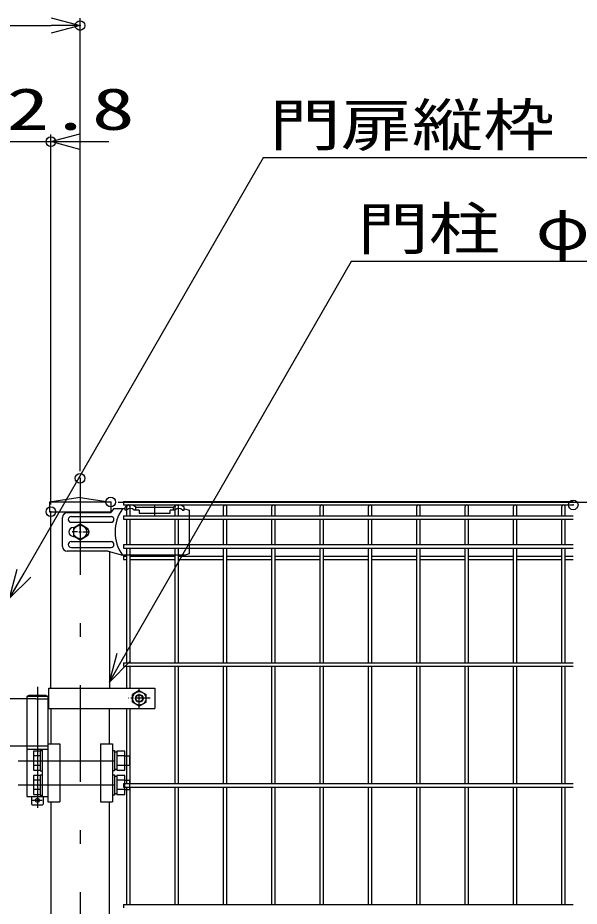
# Model space of a CAD drawing. Units: millimetres, scale not verified. Extents: x -4455 to 4455, y -3150 to 3150.
# Drawn here: x 2640 to 3220, y -190 to 729 of the extents above; entities that cross this region are included whole.
import ezdxf
from ezdxf.enums import TextEntityAlignment as Align

# ---------------------------------------------------------------- set-up
doc = ezdxf.new("R2010")
doc.units = ezdxf.units.MM
doc.header["$LTSCALE"] = 20
doc.header["$PDMODE"] = 32
doc.header["$PDSIZE"] = 10
for name, pattern in [('USER1', [10.7, 5, -2.5, 0.7, -2.5]), ('USER2', [0.375, 0.25, -0.125]), ('USER3', [1.125, 0.75, -0.125, 0.125, -0.125])]:
    doc.linetypes.add(name, pattern=pattern)
for name, color, linetype, lineweight in [('0-0_0', 3, 'USER2', 25), ('0-2_寸法線', 4, 'Continuous', 25), ('0-5_外形線', 7, 'Continuous', 25), ('0-6_軸線', 2, 'USER1', 25), ('0-8_丁番', 3, 'Continuous', 25), ('0-9_LAYER06', 3, 'Continuous', 25), ('0-A_継手', 3, 'Continuous', 25), ('0-B_2', 7, 'Continuous', 25), ('0-C_NER', 30, 'Continuous', 25)]:
    doc.layers.add(name, color=color, linetype=linetype, lineweight=lineweight)
doc.layers.add('0-3_DEFPOINTS', color=7, linetype='Continuous')
doc.styles.add('ＭＳ ゴシック', font='')
doc.styles.get('ＭＳ ゴシック').set_extended_font_data('MS Gothic')

# ---------------------------------------------------------------- blocks, each defined once
blk = doc.blocks.new('_Open30')
at = {"layer": '0-0_0', "color": 4, "linetype": 'Continuous'}
blk.add_line((0, 0), (-20, 0), dxfattribs=at)
blk.add_lwpolyline([(-20, 5.36), (0, 0), (-20, -5.36)], dxfattribs=at)
blk = doc.blocks.new('tu')
at = {"layer": '0-9_LAYER06'}
for p, q in [((141270.7, 81320.2), (141028.6, 81320.2)), ((141270.7, 81292.7), (141270.7, 81352.7)), ((141560.7, 81292.7), (141460.7, 81292.7)), ((141490.7, 81352.7), (142270.7, 81352.7)), ((141490.7, 81292.7), (141490.7, 81352.7)), ((141560.7, 81292.7), (141560.7, 81232.7)), ((141880.7, 81400.2), (141880.7, 81185.2)), ((142300.7, 81292.7), (142200.7, 81292.7)), ((142270.7, 81292.7), (142270.7, 81352.7)), ((142460.7, 81292.7), (142490.7, 81292.7)), ((142490.7, 81292.7), (142490.7, 81352.7)), ((142500.1, 81320.2), (142600.1, 81288.2)), ((139974.8, 80540.2), (139974.8, 81140.2)), ((140153.5, 81160.2), (140980.1, 81160.2)), ((140153.5, 81040.2), (140980.1, 81040.2)), ((140200.4, 80930.2), (140218.9, 80930.2)), ((140340.1, 81000.2), (140201.6, 80920.2)), ((140340.1, 81000.2), (140201.6, 80920.2)), ((140201.6, 80920.2), (140201.6, 80760.2)), ((140201.6, 80920.2), (140201.6, 80760.2)), ((140340.1, 80894.2), (140340.1, 81005.8)), ((140478.7, 80920.2), (140340.1, 81000.2)), ((140478.7, 80920.2), (140340.1, 81000.2)), ((140340.1, 80813.2), (140340.1, 80867.2)), ((140478.7, 80760.2), (140478.7, 80920.2)), ((140478.7, 80760.2), (140478.7, 80920.2)), ((140286.1, 80840.2), (140174.6, 80840.2)), ((140200.4, 80750.2), (140218.9, 80750.2)), ((140201.6, 80760.2), (140340.1, 80680.2)), ((140201.6, 80760.2), (140340.1, 80680.2)), ((140313.1, 80840.2), (140367.1, 80840.2)), ((140340.1, 80786.2), (140340.1, 80674.7)), ((140340.1, 80680.2), (140478.7, 80760.2)), ((140340.1, 80680.2), (140478.7, 80760.2)), ((140394.1, 80840.2), (140505.7, 80840.2)), ((140153.5, 80640.2), (140980.1, 80640.2)), ((140153.5, 80520.2), (140980.1, 80520.2)), ((140918.6, 80440.2), (140074.8, 80440.2)), ((140918.6, 80440.2), (141217.1, 80360.2)), ((142500.1, 80360.2), (141217.1, 80360.2)), ((142500.1, 80360.2), (142600.1, 80392.2))]:
    blk.add_line(p, q, dxfattribs=at)
for points in [[(141300.7, 81292.7), (141270.7, 81292.7), (141270.7, 81352.7)], [(141560.7, 81232.7), (142200.7, 81232.7), (142200.7, 81292.7)]]:
    blk.add_lwpolyline(points, dxfattribs=at)
blk.add_circle((140340.1, 80840.2), 138.6, dxfattribs=at)
blk.add_circle((140340.1, 80840.2), 138.6, dxfattribs=at)
for centre, radius, start, end in [((140074.8, 81140.2), 100, 90.00001, 179.99999), ((141894.4, 80840.2), 830.1, 144.67551, 215.32453), ((141380.7, 81250.7), 150, 42.83468, 137.16667), ((141380.7, 81203.3), 120, 48.1895, 131.81049), ((142380.7, 81250.7), 150, 42.83331, 137.16532), ((142380.7, 81203.3), 120, 48.1895, 131.81051), ((140153.5, 81100.2), 60, 90, 270), ((140980.1, 81100.2), 60, 270, 90), ((140200.4, 80840.2), 90, 90, 270), ((140435.6, 80840.2), 90, 299.99756, 60.00244), ((140074.8, 80540.2), 100, 180.00001, 270), ((140153.5, 80580.2), 60, 90, 270), ((140980.1, 80580.2), 60, 270, 90)]:
    blk.add_arc(centre, radius, start, end, dxfattribs=at)
at = {"layer": '0-A_継手'}
for p in [(140074.8, 81240.2), (141028.6, 81320.2)]:
    blk.add_line(p, (140975.1, 81240.2), dxfattribs=at)
at = {"layer": '0-B_2', "color": 3}
blk.add_line((142600.1, 80392.2), (142600.1, 81288.2), dxfattribs=at)

msp = doc.modelspace()

# ---------------------------------------------------------------- linework, layer by layer
at = {"layer": '0-2_寸法線'}
for p, q in [((2704.02, 259.82), (2704.02, 727.97)), ((394.02, 720.47), (2674.02, 720.47)), ((2673.77, 225.26), (2673.77, 607.97)), ((2631.02, 600.47), (2673.77, 600.47)), ((2703.77, 600.47), (2733.77, 600.47)), ((2743.27, 227.76), (3738.55, 227.76)), ((2743.27, 227.76), (3618.55, 227.76))]:
    msp.add_line(p, q, dxfattribs=at)
for points in [[(3451.46, 583.83), (2893.25, 583.83), (2632.02, 129.99)], [(3453.88, 476.57), (2984.25, 476.57), (2735.27, 43.34)]]:
    msp.add_lwpolyline(points, dxfattribs=at)
at = {"layer": '0-3_DEFPOINTS'}
for p in [(2704.02, 720.47), (2673.77, 600.47), (2704.02, 252.32), (2735.77, 227.76), (2735.77, 227.76), (3214.02, 224.76), (2673.77, 217.76)]:
    msp.add_point(p, dxfattribs=at)
at = {"layer": '0-5_外形線'}
for p, q in [((2704.02, 232.43), (2672.27, 227.76)), ((2704.02, 232.43), (2735.77, 227.76)), ((2672.27, 227.76), (2672.27, 217.76)), ((2735.77, 227.76), (2672.27, 227.76)), ((2735.77, 227.76), (2725.27, 227.76)), ((2735.77, 227.76), (2735.77, 217.76)), ((2672.27, 217.76), (2735.77, 217.76)), ((2673.77, 35.26), (2673.77, 217.76)), ((2734.27, 216.76), (2734.27, 217.76)), ((2734.27, 176.4), (2734.27, 35.26)), ((2673.77, 14.26), (2673.77, -22.24)), ((2734.27, -22.24), (2734.27, 14.26)), ((2670.75, -22.24), (2670.75, -82.24)), ((2670.75, -22.24), (2683.22, -22.24)), ((2683.22, -22.24), (2683.22, -82.24)), ((2725.16, -22.24), (2725.16, -82.24)), ((2725.16, -22.24), (2737.63, -22.24)), ((2737.63, -22.24), (2737.63, -82.24)), ((2670.75, -82.24), (2683.22, -82.24)), ((2673.77, -82.24), (2673.77, -544.74)), ((2725.16, -82.24), (2737.63, -82.24)), ((2734.27, -544.74), (2734.27, -82.24))]:
    msp.add_line(p, q, dxfattribs=at)
at = {"layer": '0-5_外形線', "color": 2}
msp.add_line((2659.9, 36.74), (2659.9, -88.47), dxfattribs=at)
at = {"layer": '0-6_軸線'}
for p, q in [((2704.02, 252.32), (2704.02, -1321.18)), ((2639.99, -39.74), (2767.28, -39.74)), ((2639.93, -64.74), (2767.23, -64.74))]:
    msp.add_line(p, q, dxfattribs=at)
at = {"layer": '0-8_丁番'}
for p, q in [((2650.9, 27.76), (2649.05, 26.76)), ((2668.9, 27.76), (2650.9, 27.76)), ((2668.9, 27.76), (2670.75, 26.76)), ((2658.25, 24.26), (2631.02, 24.26)), ((2649.05, 26.76), (2649.05, -24.74)), ((2670.75, 26.76), (2649.05, 26.76)), ((2658.25, 24.26), (2670.75, 24.26)), ((2670.75, 26.76), (2670.75, -76.74)), ((2670.75, -24.74), (2631.02, -24.74)), ((2649.05, -24.74), (2649.05, -76.74)), ((2649.05, -27.74), (2670.75, -27.74)), ((2662.75, -29.96), (2655.75, -29.96)), ((2655.75, -29.96), (2655.75, -49.59)), ((2662.75, -34.87), (2655.75, -34.87)), ((2662.75, -29.27), (2664.75, -29.27)), ((2662.75, -29.27), (2662.75, -50.27)), ((2664.75, -27.74), (2664.75, -76.74)), ((2739.65, -30.57), (2742.15, -30.57)), ((2742.15, -29.96), (2742.15, -49.59)), ((2750.15, -29.96), (2742.15, -29.96)), ((2750.15, -34.87), (2742.15, -34.87)), ((2750.15, -49.59), (2750.15, -29.96)), ((2750.15, -34.77), (2755.15, -34.77)), ((2755.15, -34.77), (2755.15, -44.77)), ((2662.75, -44.68), (2655.75, -44.68)), ((2750.15, -44.68), (2742.15, -44.68)), ((2755.15, -44.77), (2750.15, -44.77)), ((2655.75, -49.59), (2662.75, -49.59)), ((2655.75, -54.96), (2655.75, -74.59)), ((2662.75, -54.96), (2655.75, -54.96)), ((2662.75, -50.27), (2664.75, -50.27)), ((2662.75, -54.27), (2662.75, -75.27)), ((2662.75, -54.27), (2664.75, -54.27)), ((2739.65, -50.27), (2737.65, -50.27)), ((2737.65, -54.27), (2739.65, -54.27)), ((2742.15, -48.97), (2739.65, -48.97)), ((2739.65, -54.27), (2739.65, -75.27)), ((2742.15, -49.59), (2750.15, -49.59)), ((2742.15, -54.96), (2742.15, -74.59)), ((2750.15, -54.96), (2742.15, -54.96)), ((2750.15, -74.59), (2750.15, -54.96)), ((2662.75, -59.87), (2655.75, -59.87)), ((2739.65, -55.57), (2742.15, -55.57)), ((2750.15, -59.87), (2742.15, -59.87)), ((2750.15, -59.77), (2755.15, -59.77)), ((2662.75, -69.68), (2655.75, -69.68)), ((2750.15, -69.68), (2742.15, -69.68)), ((2649.05, -76.74), (2670.75, -76.74)), ((2653.9, -76.74), (2653.9, -84.74)), ((2664.9, -80.74), (2654.9, -80.74)), ((2655.75, -74.59), (2662.75, -74.59)), ((2662.75, -75.27), (2664.75, -75.27)), ((2665.9, -76.74), (2665.9, -84.74)), ((2739.65, -75.27), (2737.65, -75.27)), ((2742.15, -73.97), (2739.65, -73.97)), ((2742.15, -74.59), (2750.15, -74.59)), ((2654.9, -85.74), (2653.9, -84.74)), ((2664.9, -85.74), (2654.9, -85.74)), ((2664.9, -85.74), (2665.9, -84.74))]:
    msp.add_line(p, q, dxfattribs=at)
for points in [[(2737.65, -29.27), (2739.65, -29.27), (2739.65, -50.27)], [(2755.15, -59.77), (2755.15, -69.77), (2750.15, -69.77)]]:
    msp.add_lwpolyline(points, dxfattribs=at)
msp.add_circle((2659.9, -80.74), 2, dxfattribs=at)
at = {"layer": '0-9_LAYER06'}
for p, q in [((2671.67, 35.26), (2781.22, 35.26)), ((2671.67, 14.26), (2671.67, 35.26)), ((2765.22, 32.84), (2758.22, 28.8)), ((2758.22, 20.72), (2758.22, 28.8)), ((2765.22, 32.84), (2772.22, 28.8)), ((2772.22, 20.72), (2772.22, 28.8)), ((2781.22, 35.26), (2781.22, 14.26)), ((2765.22, 16.67), (2758.22, 20.72)), ((2765.22, 16.67), (2772.22, 20.72)), ((2671.67, 14.26), (2781.22, 14.26))]:
    msp.add_line(p, q, dxfattribs=at)
at = {"layer": '0-9_LAYER06', "color": 1, "linetype": 'USER3'}
for p, q in [((2765.22, 14.53), (2765.22, 34.7)), ((2776.65, 24.76), (2753.85, 24.76))]:
    msp.add_line(p, q, dxfattribs=at)
at = {"layer": '0-9_LAYER06', "color": 1}
for radius in [7, 3.5]:
    msp.add_circle((2765.22, 24.76), radius, dxfattribs=at)
at = {"layer": '0-9_LAYER06'}
msp.add_circle((2765.22, 24.76), 4, dxfattribs=at)
at = {"layer": '0-C_NER'}
for p, q in [((2749.02, 228.36), (3214.02, 228.36)), ((2749.02, 228.36), (2749.02, 224.76)), ((2749.02, 224.76), (3214.02, 224.76)), ((2752.22, 213.46), (2752.22, 222.96)), ((2755.82, 213.46), (2755.82, 222.96)), ((2802.22, 213.46), (2802.22, 222.96)), ((2805.82, 213.46), (2805.82, 222.96)), ((2852.22, 213.46), (2852.22, 222.96)), ((2855.82, 213.46), (2855.82, 222.96)), ((2902.22, 213.46), (2902.22, 222.96)), ((2905.82, 213.46), (2905.82, 222.96)), ((2952.22, 213.46), (2952.22, 222.96)), ((2955.82, 213.46), (2955.82, 222.96)), ((3002.22, 213.46), (3002.22, 222.96)), ((3005.82, 213.46), (3005.82, 222.96)), ((3052.22, 213.46), (3052.22, 222.96)), ((3055.82, 213.46), (3055.82, 222.96)), ((3102.22, 213.46), (3102.22, 222.96)), ((3105.82, 213.46), (3105.82, 222.96)), ((3152.22, 213.46), (3152.22, 222.96)), ((3155.82, 213.46), (3155.82, 222.96)), ((3202.22, 213.46), (3202.22, 222.96)), ((3205.82, 213.46), (3205.82, 222.96)), ((2749.02, 213.46), (3214.02, 213.46)), ((2749.02, 213.46), (2749.02, 209.86)), ((2749.02, 209.86), (3214.02, 209.86)), ((2752.22, 183.66), (2752.22, 209.86)), ((2755.82, 183.66), (2755.82, 209.86)), ((2802.22, 183.66), (2802.22, 209.86)), ((2805.82, 183.66), (2805.82, 209.86)), ((2852.22, 183.66), (2852.22, 209.86)), ((2855.82, 183.66), (2855.82, 209.86)), ((2902.22, 183.66), (2902.22, 209.86)), ((2905.82, 183.66), (2905.82, 209.86)), ((2952.22, 183.66), (2952.22, 209.86)), ((2955.82, 183.66), (2955.82, 209.86)), ((3002.22, 183.66), (3002.22, 209.86)), ((3005.82, 183.66), (3005.82, 209.86)), ((3052.22, 183.66), (3052.22, 209.86)), ((3055.82, 183.66), (3055.82, 209.86)), ((3102.22, 183.66), (3102.22, 209.86)), ((3105.82, 183.66), (3105.82, 209.86)), ((3152.22, 183.66), (3152.22, 209.86)), ((3155.82, 183.66), (3155.82, 209.86)), ((3202.22, 183.66), (3202.22, 209.86)), ((3205.82, 183.66), (3205.82, 209.86)), ((2749.02, 183.66), (3214.02, 183.66)), ((2749.02, 183.66), (2749.02, 180.06)), ((2749.02, 180.06), (3214.02, 180.06)), ((2752.22, 61.56), (2752.22, 180.06)), ((2755.82, 61.56), (2755.82, 180.06)), ((2802.22, 61.56), (2802.22, 180.06)), ((2805.82, 61.56), (2805.82, 180.06)), ((2852.22, 61.56), (2852.22, 180.06)), ((2855.82, 61.56), (2855.82, 180.06)), ((2902.22, 61.56), (2902.22, 180.06)), ((2905.82, 61.56), (2905.82, 180.06)), ((2952.22, 61.56), (2952.22, 180.06)), ((2955.82, 61.56), (2955.82, 180.06)), ((3002.22, 61.56), (3002.22, 180.06)), ((3005.82, 61.56), (3005.82, 180.06)), ((3052.22, 61.56), (3052.22, 180.06)), ((3055.82, 61.56), (3055.82, 180.06)), ((3102.22, 61.56), (3102.22, 180.06)), ((3105.82, 61.56), (3105.82, 180.06)), ((3152.22, 61.56), (3152.22, 180.06)), ((3155.82, 61.56), (3155.82, 180.06)), ((3202.22, 61.56), (3202.22, 180.06)), ((3205.82, 61.56), (3205.82, 180.06)), ((2749.02, 171.8), (2749.02, 168.2)), ((2749.02, 171.8), (2752.22, 171.8)), ((2749.02, 168.2), (2752.22, 168.2)), ((2755.82, 171.8), (2802.22, 171.8)), ((2755.82, 168.2), (2802.22, 168.2)), ((2805.82, 171.8), (2852.22, 171.8)), ((2805.82, 168.2), (2852.22, 168.2)), ((2855.82, 171.8), (2902.22, 171.8)), ((2855.82, 168.2), (2902.22, 168.2)), ((2905.82, 171.8), (2952.22, 171.8)), ((2905.82, 168.2), (2952.22, 168.2)), ((2955.82, 171.8), (3002.22, 171.8)), ((2955.82, 168.2), (3002.22, 168.2)), ((3005.82, 171.8), (3052.22, 171.8)), ((3005.82, 168.2), (3052.22, 168.2)), ((3055.82, 171.8), (3102.22, 171.8)), ((3055.82, 168.2), (3102.22, 168.2)), ((3105.82, 171.8), (3152.22, 171.8)), ((3105.82, 168.2), (3152.22, 168.2)), ((3155.82, 171.8), (3202.22, 171.8)), ((3155.82, 168.2), (3202.22, 168.2)), ((3205.82, 171.8), (3214.02, 171.8)), ((3205.82, 168.2), (3214.02, 168.2)), ((2749.02, 61.56), (3214.02, 61.56)), ((2749.02, 61.56), (2749.02, 57.96)), ((2749.02, 57.96), (3214.02, 57.96)), ((2752.22, 35.26), (2752.22, 57.96)), ((2755.82, 35.26), (2755.82, 57.96)), ((2802.22, -63.44), (2802.22, 57.96)), ((2805.82, -63.44), (2805.82, 57.96)), ((2852.22, -63.44), (2852.22, 57.96)), ((2855.82, -63.44), (2855.82, 57.96)), ((2902.22, -63.44), (2902.22, 57.96)), ((2905.82, -63.44), (2905.82, 57.96)), ((2952.22, -63.44), (2952.22, 57.96)), ((2955.82, -63.44), (2955.82, 57.96)), ((3002.22, -63.44), (3002.22, 57.96)), ((3005.82, -63.44), (3005.82, 57.96)), ((3052.22, -63.44), (3052.22, 57.96)), ((3055.82, -63.44), (3055.82, 57.96)), ((3102.22, -63.44), (3102.22, 57.96)), ((3105.82, -63.44), (3105.82, 57.96)), ((3152.22, -63.44), (3152.22, 57.96)), ((3155.82, -63.44), (3155.82, 57.96)), ((3202.22, -63.44), (3202.22, 57.96)), ((3205.82, -63.44), (3205.82, 57.96)), ((2752.22, -63.44), (2752.22, 14.26)), ((2755.82, -63.44), (2755.82, 14.26)), ((2749.02, -63.44), (3214.02, -63.44)), ((2749.02, -63.44), (2749.02, -67.04)), ((2749.02, -67.04), (3214.02, -67.04)), ((2752.22, -188.44), (2752.22, -67.04)), ((2755.82, -188.44), (2755.82, -67.04)), ((2802.22, -188.44), (2802.22, -67.04)), ((2805.82, -188.44), (2805.82, -67.04)), ((2852.22, -188.44), (2852.22, -67.04)), ((2855.82, -188.44), (2855.82, -67.04)), ((2902.22, -188.44), (2902.22, -67.04)), ((2905.82, -188.44), (2905.82, -67.04)), ((2952.22, -188.44), (2952.22, -67.04)), ((2955.82, -188.44), (2955.82, -67.04)), ((3002.22, -188.44), (3002.22, -67.04)), ((3005.82, -188.44), (3005.82, -67.04)), ((3052.22, -188.44), (3052.22, -67.04)), ((3055.82, -188.44), (3055.82, -67.04)), ((3102.22, -188.44), (3102.22, -67.04)), ((3105.82, -188.44), (3105.82, -67.04)), ((3152.22, -188.44), (3152.22, -67.04)), ((3155.82, -188.44), (3155.82, -67.04)), ((3202.22, -188.44), (3202.22, -67.04)), ((3205.82, -188.44), (3205.82, -67.04)), ((2749.02, -188.44), (3214.02, -188.44)), ((2749.02, -188.44), (2749.02, -192.04))]:
    msp.add_line(p, q, dxfattribs=at)
for centre in [(2754.02, 222.96), (2804.02, 222.96), (2854.02, 222.96), (2904.02, 222.96), (2954.02, 222.96), (3004.02, 222.96), (3054.02, 222.96), (3104.02, 222.96), (3154.02, 222.96), (3204.02, 222.96)]:
    msp.add_arc(centre, 1.8, 0, 180, dxfattribs=at)

# ---------------------------------------------------------------- block references
at = {"layer": '0-2_寸法線', "xscale": 1.5, "yscale": 1.5}
msp.add_blockref('_Open30', (2704.02, 720.47), dxfattribs=at)
for p, rotation in [((2673.77, 600.47), 180), ((2631.02, 128.26), 239.88646), ((2734.27, 41.61), 239.91577)]:
    msp.add_blockref('_Open30', p, dxfattribs=dict(at, rotation=rotation))
at = {"layer": '0-A_継手', "xscale": 0.05, "yscale": 0.05}
msp.add_blockref('tu', (-4312.99, -3845.25), dxfattribs=at)

# ---------------------------------------------------------------- texts
at = {"layer": '0-2_寸法線', "color": 2, "style": 'ＭＳ ゴシック'}
for s, height, width, p in [('42.8', 43.26, 1.5, (2583.82, 599.64)), ('門扉縦枠 50x26x1.6t', 43.26, 1.25, (2899.75, 583)), ('門柱 φ60.5x2.3t', 43.3, 1.25, (2990.75, 475.75))]:
    msp.add_text(s, height=height, dxfattribs=dict(at, width=width)).set_placement(p, align=Align.BOTTOM_LEFT)

doc.saveas('drawing.dxf')
